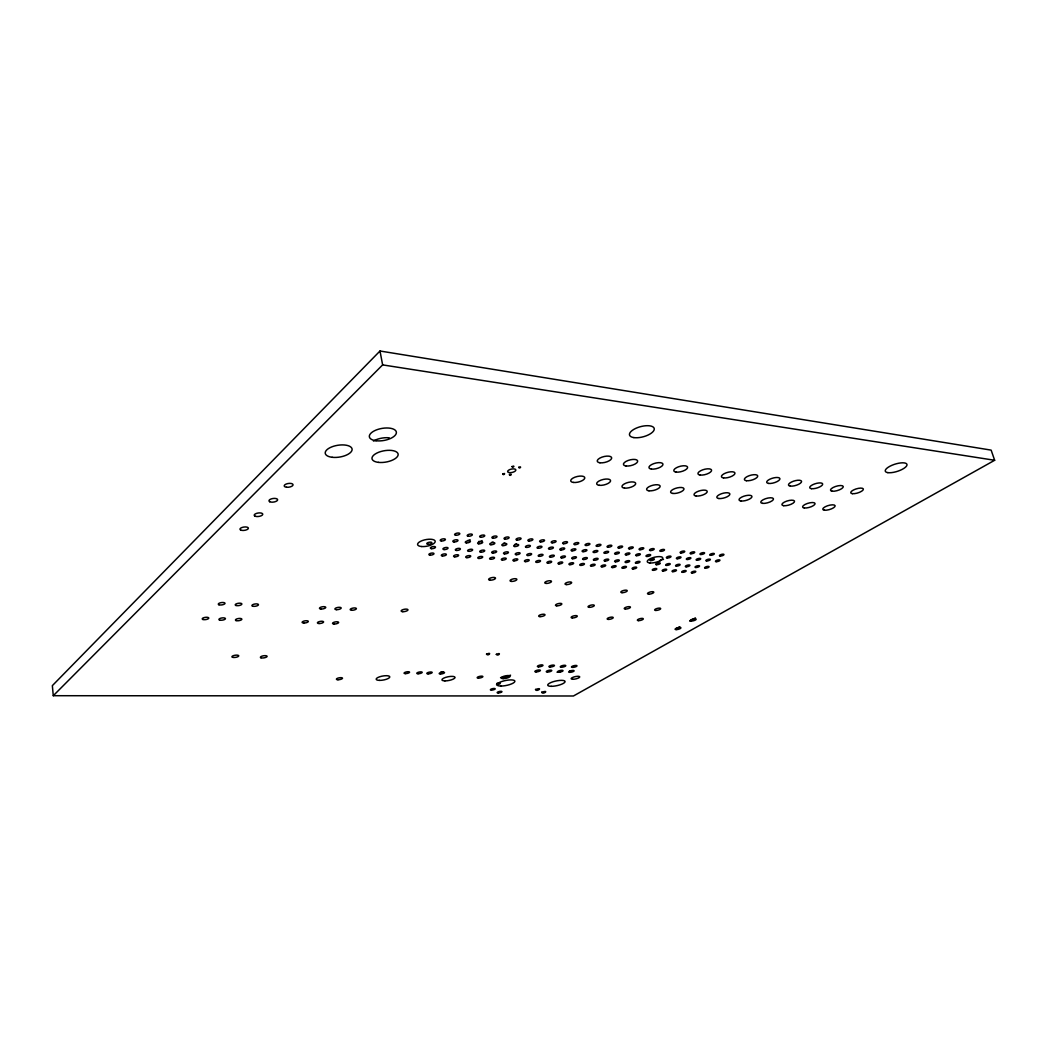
<?xml version="1.0" encoding="UTF-8"?>
<svg xmlns="http://www.w3.org/2000/svg" width="1047" height="1047" viewBox="0 0 1047 1047"><rect width="100%" height="100%" fill="white"/><g stroke="black" fill="none" stroke-linecap="round" stroke-linejoin="round"><path stroke-width="1.5" d="M379.996 351.007L52.35 685.641L53.279 695.705L573.429 695.993L994.65 460.274L991.143 450.118L379.996 351.007L382.626 364.893L53.279 695.705M675.472 629.168L679.739 626.747M689.698 621.107L695.378 617.874M382.626 364.893L994.65 460.274M557.056 672.226A8.86 2.421 -12.2 0 1 559.779 672.082M510.583 675.158A9.083 2.552 -11.6 0 1 500.545 677.592M373.439 441.036A13.218 5.824 -10 0 1 389.314 437.842M443.313 672.161A6.675 1.937 -11 0 1 441.009 671.821M659.885 561.127A2.33 0.759 -14 0 1 660.722 560.027A2.33 0.759 -14 0 1 663.484 559.464M516.446 543.799A2.526 0.916 -12.1 0 1 515.189 544.113M504.811 542.909A2.539 0.929 -12 0 1 503.542 543.223M493.032 542.006A2.552 0.929 -11.8 0 1 491.763 542.32M482.104 540.579A2.565 0.942 -11.6 0 1 478.61 541.469M470.051 539.663A2.578 0.955 -11.4 0 1 467.787 540.488M496.815 683.39A2.447 0.667 -11.6 0 1 500.257 683.416A2.447 0.667 -11.6 0 1 496.514 684.633M573.089 670.852A4.371 1.204 -12.4 0 1 569.673 670.8M502.73 473.964C503.371 476.163 506.656 472.158 502.73 473.964M512.009 466.569C512.611 468.807 515.975 464.75 512.009 466.569M509.418 474.71C510.033 476.895 513.331 472.904 509.418 474.71M518.723 467.342C519.299 469.58 522.675 465.522 518.723 467.342M486.515 654.113C487.967 656.744 492.823 651.483 486.515 654.113M496.304 654.323C497.691 656.927 502.586 651.705 496.304 654.323M535.527 689.463C536.365 692.564 544.139 686.636 535.527 689.463M541.744 692.237C542.529 695.287 550.29 689.449 541.744 692.237M650.645 560.59A2.33 0.772 -13.9 0 0 654.349 559.307A2.33 0.772 -13.9 0 0 651.339 559.085A2.33 0.772 -13.9 0 0 650.645 560.59M427.974 544.27A2.604 0.968 -10.8 0 0 431.888 542.83A2.604 0.968 -10.8 0 0 428.118 542.542A2.604 0.968 -10.8 0 0 427.974 544.27M633.854 437.594A12.76 5.235 -14.9 0 0 654.074 430.016A12.76 5.235 -14.9 0 0 637.636 427.582A12.76 5.235 -14.9 0 0 633.854 437.594M887.83 472.642A11.373 3.795 -17.5 0 0 906.401 466.242A11.373 3.795 -17.5 0 0 894.151 464.436A11.373 3.795 -17.5 0 0 887.83 472.642M649.951 562.972A8.01 2.644 -13.9 0 0 662.672 558.601A8.01 2.644 -13.9 0 0 652.399 557.815A8.01 2.644 -13.9 0 0 649.951 562.972M421.732 546.547A8.952 3.337 -10.8 0 0 435.212 541.587A8.952 3.337 -10.8 0 0 422.242 540.592A8.952 3.337 -10.8 0 0 421.732 546.547M551.193 686.322A8.873 2.382 -12.2 0 0 565.027 681.898A8.873 2.382 -12.2 0 0 552.973 681.78A8.873 2.382 -12.2 0 0 551.193 686.322M500.859 686.047A9.109 2.5 -11.7 0 0 514.862 681.505A9.109 2.5 -11.7 0 0 502.167 681.388A9.109 2.5 -11.7 0 0 500.859 686.047M478.427 678.116A2.919 0.825 -11.4 0 0 482.876 676.65A2.919 0.825 -11.4 0 0 478.741 676.611A2.919 0.825 -11.4 0 0 478.427 678.116M337.959 679.752A3.128 0.929 -9.7 0 0 342.513 678.194A3.128 0.929 -9.7 0 0 337.815 678.155A3.128 0.929 -9.7 0 0 337.959 679.752M402.807 611.684A3.468 1.152 -10.4 0 0 407.977 609.851A3.468 1.152 -10.4 0 0 402.899 609.642A3.468 1.152 -10.4 0 0 402.807 611.684M648.63 594.146A3.246 1.008 -13.6 0 0 653.786 592.406A3.246 1.008 -13.6 0 0 649.598 592.17A3.246 1.008 -13.6 0 0 648.63 594.146M622.023 592.667A3.285 1.034 -13.3 0 0 627.218 590.914A3.285 1.034 -13.3 0 0 622.9 590.665A3.285 1.034 -13.3 0 0 622.023 592.667M232.552 657.307A3.455 1.086 -8.2 0 0 238.441 656.364A3.455 1.086 -8.2 0 0 235.025 655.252A3.455 1.086 -8.2 0 0 232.552 657.307M260.965 657.804A3.403 1.073 -8.6 0 0 266.776 656.875A3.403 1.073 -8.6 0 0 263.491 655.775A3.403 1.073 -8.6 0 0 260.965 657.804M286.642 487.261A4.476 1.885 -8.2 0 0 293.055 484.696A4.476 1.885 -8.2 0 0 286.197 484.028A4.476 1.885 -8.2 0 0 286.642 487.261M269.681 501.722A4.397 1.819 -8 0 0 277.219 500.636A4.397 1.819 -8 0 0 273.005 498.49A4.397 1.819 -8 0 0 269.681 501.722M254.945 516.132A4.332 1.754 -7.8 0 0 262.365 515.045A4.332 1.754 -7.8 0 0 258.151 513.004A4.332 1.754 -7.8 0 0 254.945 516.132M240.692 530.057A4.267 1.688 -7.6 0 0 248.008 528.984A4.267 1.688 -7.6 0 0 243.807 527.047A4.267 1.688 -7.6 0 0 240.692 530.057M691.256 621.028A3.023 0.864 -13.9 0 0 696.098 619.458A3.023 0.864 -13.9 0 0 692.289 619.287A3.023 0.864 -13.9 0 0 691.256 621.028M676.126 629.6A2.984 0.851 -13.7 0 0 680.877 628.056A2.984 0.851 -13.7 0 0 677.095 627.912A2.984 0.851 -13.7 0 0 676.126 629.6M566.335 584.579A3.416 1.126 -12.7 0 0 571.662 582.747A3.416 1.126 -12.7 0 0 567.042 582.472A3.416 1.126 -12.7 0 0 566.335 584.579M546.128 583.415A3.442 1.152 -12.4 0 0 551.481 581.556A3.442 1.152 -12.4 0 0 546.77 581.268A3.442 1.152 -12.4 0 0 546.128 583.415M490.114 580.182A3.547 1.217 -11.7 0 0 495.545 578.258A3.547 1.217 -11.7 0 0 490.559 577.97A3.547 1.217 -11.7 0 0 490.114 580.182M511.486 581.412A3.507 1.191 -12 0 0 516.891 579.514A3.507 1.191 -12 0 0 512.009 579.227A3.507 1.191 -12 0 0 511.486 581.412M852.337 493.674A6.596 2.173 -16.8 0 0 863.081 489.983A6.596 2.173 -16.8 0 0 855.713 489.054A6.596 2.173 -16.8 0 0 852.337 493.674M832.169 491.213A6.662 2.238 -16.7 0 0 842.992 487.47A6.662 2.238 -16.7 0 0 835.454 486.502A6.662 2.238 -16.7 0 0 832.169 491.213M811.517 488.687A6.714 2.29 -16.5 0 0 822.418 484.892A6.714 2.29 -16.5 0 0 814.697 483.897A6.714 2.29 -16.5 0 0 811.517 488.687M790.354 486.096A6.779 2.356 -16.3 0 0 801.335 482.248A6.779 2.356 -16.3 0 0 793.417 481.227A6.779 2.356 -16.3 0 0 790.354 486.096M768.655 483.439A6.858 2.421 -16.1 0 0 779.714 479.526A6.858 2.421 -16.1 0 0 771.587 478.492A6.858 2.421 -16.1 0 0 768.655 483.439M746.393 480.717A6.923 2.5 -15.9 0 0 757.544 476.751A6.923 2.5 -15.9 0 0 749.207 475.691A6.923 2.5 -15.9 0 0 746.393 480.717M723.569 477.916A6.989 2.565 -15.6 0 0 734.798 473.898A6.989 2.565 -15.6 0 0 726.238 472.799A6.989 2.565 -15.6 0 0 723.569 477.916M700.142 475.05A7.067 2.644 -15.4 0 0 711.45 470.967A7.067 2.644 -15.4 0 0 702.668 469.854A7.067 2.644 -15.4 0 0 700.142 475.05M676.087 472.105A7.146 2.722 -15.1 0 0 687.486 467.957A7.146 2.722 -15.1 0 0 678.469 466.818A7.146 2.722 -15.1 0 0 676.087 472.105M651.404 469.082A7.224 2.801 -14.7 0 0 662.869 464.881A7.224 2.801 -14.7 0 0 653.603 463.69A7.224 2.801 -14.7 0 0 651.404 469.082M626.027 465.98A7.316 2.879 -14.4 0 0 637.584 461.701A7.316 2.879 -14.4 0 0 628.069 460.484A7.316 2.879 -14.4 0 0 626.027 465.98M599.957 462.787A7.408 2.958 -14 0 0 611.605 458.442A7.408 2.958 -14 0 0 601.816 457.199A7.408 2.958 -14 0 0 599.957 462.787M824.395 510.203A6.439 2.107 -16.4 0 0 834.865 506.63A6.439 2.107 -16.4 0 0 827.51 505.78A6.439 2.107 -16.4 0 0 824.395 510.203M804.292 507.978A6.491 2.159 -16.2 0 0 814.828 504.353A6.491 2.159 -16.2 0 0 807.316 503.489A6.491 2.159 -16.2 0 0 804.292 507.978M783.706 505.701A6.557 2.212 -16 0 0 794.32 502.037A6.557 2.212 -16 0 0 786.624 501.147A6.557 2.212 -16 0 0 783.706 505.701M762.622 503.371A6.622 2.277 -15.8 0 0 773.314 499.641A6.622 2.277 -15.8 0 0 765.422 498.738A6.622 2.277 -15.8 0 0 762.622 503.371M741.014 500.99A6.688 2.343 -15.6 0 0 751.785 497.207A6.688 2.343 -15.6 0 0 743.697 496.265A6.688 2.343 -15.6 0 0 741.014 500.99M718.87 498.529A6.753 2.408 -15.3 0 0 729.72 494.708A6.753 2.408 -15.3 0 0 721.422 493.739A6.753 2.408 -15.3 0 0 718.87 498.529M696.163 496.016A6.832 2.474 -15.1 0 0 707.091 492.129A6.832 2.474 -15.1 0 0 698.571 491.148A6.832 2.474 -15.1 0 0 696.163 496.016M672.881 493.451A6.897 2.539 -14.8 0 0 683.874 489.499A6.897 2.539 -14.8 0 0 675.145 488.491A6.897 2.539 -14.8 0 0 672.881 493.451M648.983 490.807A6.976 2.604 -14.5 0 0 660.055 486.803A6.976 2.604 -14.5 0 0 651.103 485.769A6.976 2.604 -14.5 0 0 648.983 490.807M624.47 488.098A7.054 2.683 -14.2 0 0 635.621 484.028A7.054 2.683 -14.2 0 0 626.42 482.968A7.054 2.683 -14.2 0 0 624.47 488.098M599.29 485.311A7.146 2.761 -13.8 0 0 610.519 481.188A7.146 2.761 -13.8 0 0 601.07 480.089A7.146 2.761 -13.8 0 0 599.29 485.311M573.442 482.445A7.224 2.84 -13.4 0 0 584.75 478.257A7.224 2.84 -13.4 0 0 575.039 477.144A7.224 2.84 -13.4 0 0 573.442 482.445M332.174 457.29A13.598 5.968 -9.1 0 0 352.119 449.32A13.598 5.968 -9.1 0 0 331.703 446.912A13.598 5.968 -9.1 0 0 332.174 457.29M376.004 440.748A13.703 6.112 -10 0 0 396.394 432.607A13.703 6.112 -10 0 0 376.187 430.003A13.703 6.112 -10 0 0 376.004 440.748M378.399 462.368A13.271 5.732 -10.1 0 0 398.161 454.594A13.271 5.732 -10.1 0 0 378.608 452.291A13.271 5.732 -10.1 0 0 378.399 462.368M418.067 673.745A2.748 0.798 -10.7 0 0 422.19 672.37A2.748 0.798 -10.7 0 0 418.185 672.318A2.748 0.798 -10.7 0 0 418.067 673.745M428.066 673.862A2.735 0.798 -10.8 0 0 432.175 672.488A2.735 0.798 -10.8 0 0 428.21 672.436A2.735 0.798 -10.8 0 0 428.066 673.862M405.425 673.614A2.775 0.811 -10.5 0 0 409.56 672.213A2.775 0.811 -10.5 0 0 405.503 672.161A2.775 0.811 -10.5 0 0 405.425 673.614M379.551 680.38A6.923 2.029 -10.2 0 0 389.811 676.925A6.923 2.029 -10.2 0 0 379.59 676.807A6.923 2.029 -10.2 0 0 379.551 680.38M444.936 680.89A6.688 1.911 -11 0 0 455.052 677.54A6.688 1.911 -11 0 0 445.459 677.435A6.688 1.911 -11 0 0 444.936 680.89M440.434 673.993A2.722 0.785 -10.9 0 0 444.53 672.632A2.722 0.785 -10.9 0 0 440.617 672.58A2.722 0.785 -10.9 0 0 440.434 673.993M252.497 606.121A3.324 1.152 -8.2 0 0 258.19 605.231A3.324 1.152 -8.2 0 0 254.958 603.988A3.324 1.152 -8.2 0 0 252.497 606.121M235.837 605.454A3.35 1.165 -8 0 0 241.569 604.564A3.35 1.165 -8 0 0 238.258 603.294A3.35 1.165 -8 0 0 235.837 605.454M218.928 604.773A3.39 1.178 -7.7 0 0 224.712 603.87A3.39 1.178 -7.7 0 0 221.31 602.601A3.39 1.178 -7.7 0 0 218.928 604.773M235.981 620.57A3.272 1.112 -8.1 0 0 241.569 619.706A3.272 1.112 -8.1 0 0 238.336 618.528A3.272 1.112 -8.1 0 0 235.981 620.57M219.517 620.02A3.298 1.126 -7.8 0 0 225.157 619.143A3.298 1.126 -7.8 0 0 221.846 617.952A3.298 1.126 -7.8 0 0 219.517 620.02M202.817 619.458A3.324 1.139 -7.6 0 0 208.51 618.581A3.324 1.139 -7.6 0 0 205.12 617.377A3.324 1.139 -7.6 0 0 202.817 619.458M351.779 610.27A3.154 1.06 -9.7 0 0 356.399 608.621A3.154 1.06 -9.7 0 0 351.674 608.425A3.154 1.06 -9.7 0 0 351.779 610.27M336.545 609.668A3.18 1.073 -9.5 0 0 341.178 607.993A3.18 1.073 -9.5 0 0 336.401 607.797A3.18 1.073 -9.5 0 0 336.545 609.668M321.115 609.04A3.206 1.099 -9.2 0 0 325.761 607.365A3.206 1.099 -9.2 0 0 320.906 607.155A3.206 1.099 -9.2 0 0 321.115 609.04M334.137 624.025A3.102 1.021 -9.5 0 0 338.639 622.415A3.102 1.021 -9.5 0 0 333.98 622.258A3.102 1.021 -9.5 0 0 334.137 624.025M319.073 623.528A3.128 1.034 -9.3 0 0 323.588 621.905A3.128 1.034 -9.3 0 0 318.864 621.735A3.128 1.034 -9.3 0 0 319.073 623.528M303.8 623.017A3.154 1.047 -9 0 0 308.328 621.381A3.154 1.047 -9 0 0 303.538 621.211A3.154 1.047 -9 0 0 303.8 623.017M655.671 610.44A3.128 0.942 -13.6 0 0 660.657 608.791A3.128 0.942 -13.6 0 0 656.626 608.595A3.128 0.942 -13.6 0 0 655.671 610.44M625.399 609.027A3.18 0.968 -13.3 0 0 630.425 607.352A3.18 0.968 -13.3 0 0 626.263 607.142A3.18 0.968 -13.3 0 0 625.399 609.027M638.421 620.635A3.089 0.916 -13.4 0 0 643.303 619.026A3.089 0.916 -13.4 0 0 639.298 618.856A3.089 0.916 -13.4 0 0 638.421 620.635M608.281 619.405A3.128 0.942 -13 0 0 613.215 617.769A3.128 0.942 -13 0 0 609.079 617.599A3.128 0.942 -13 0 0 608.281 619.405M589.239 607.339A3.233 1.008 -12.9 0 0 594.303 605.624A3.233 1.008 -12.9 0 0 589.985 605.415A3.233 1.008 -12.9 0 0 589.239 607.339M556.742 605.82A3.285 1.047 -12.5 0 0 561.846 604.08A3.285 1.047 -12.5 0 0 557.384 603.87A3.285 1.047 -12.5 0 0 556.742 605.82M572.316 617.939A3.18 0.982 -12.6 0 0 577.29 616.264A3.18 0.982 -12.6 0 0 572.997 616.094A3.18 0.982 -12.6 0 0 572.316 617.939M540.003 616.631A3.233 1.008 -12.2 0 0 545.016 614.929A3.233 1.008 -12.2 0 0 540.579 614.733A3.233 1.008 -12.2 0 0 540.003 616.631M716.161 561.676A2.33 0.746 -14.6 0 0 719.904 560.42A2.33 0.746 -14.6 0 0 717.012 560.197A2.33 0.746 -14.6 0 0 716.161 561.676M720.153 556.036A2.356 0.759 -14.7 0 0 723.935 554.74A2.356 0.759 -14.7 0 0 721.03 554.517A2.356 0.759 -14.7 0 0 720.153 556.036M706.581 560.956A2.343 0.746 -14.5 0 0 710.324 559.687A2.343 0.746 -14.5 0 0 707.406 559.464A2.343 0.746 -14.5 0 0 706.581 560.956M710.494 555.276A2.369 0.759 -14.6 0 0 714.29 553.981A2.369 0.759 -14.6 0 0 711.358 553.745A2.369 0.759 -14.6 0 0 710.494 555.276M696.883 560.237A2.356 0.759 -14.4 0 0 700.652 558.954A2.356 0.759 -14.4 0 0 697.708 558.718A2.356 0.759 -14.4 0 0 696.883 560.237M700.744 554.504A2.382 0.772 -14.5 0 0 704.552 553.209A2.382 0.772 -14.5 0 0 701.582 552.96A2.382 0.772 -14.5 0 0 700.744 554.504M687.094 559.491A2.369 0.772 -14.3 0 0 690.876 558.208A2.369 0.772 -14.3 0 0 687.892 557.972A2.369 0.772 -14.3 0 0 687.094 559.491M690.876 553.732A2.382 0.785 -14.4 0 0 694.698 552.423A2.382 0.785 -14.4 0 0 691.687 552.175A2.382 0.785 -14.4 0 0 690.876 553.732M677.2 558.745A2.369 0.772 -14.2 0 0 680.982 557.449A2.369 0.772 -14.2 0 0 677.972 557.213A2.369 0.772 -14.2 0 0 677.2 558.745M680.903 552.947A2.395 0.785 -14.3 0 0 684.738 551.625A2.395 0.785 -14.3 0 0 681.702 551.389A2.395 0.785 -14.3 0 0 680.903 552.947M667.201 557.999A2.382 0.785 -14.1 0 0 670.996 556.69A2.382 0.785 -14.1 0 0 667.947 556.454A2.382 0.785 -14.1 0 0 667.201 557.999M660.631 551.35A2.421 0.811 -14.1 0 0 664.492 550.015A2.421 0.811 -14.1 0 0 661.377 549.767A2.421 0.811 -14.1 0 0 660.631 551.35M646.863 556.467A2.408 0.798 -13.9 0 0 650.671 555.146A2.408 0.798 -13.9 0 0 647.556 554.897A2.408 0.798 -13.9 0 0 646.863 556.467M650.331 550.539A2.434 0.825 -14 0 0 654.192 549.204A2.434 0.825 -14 0 0 651.051 548.942A2.434 0.825 -14 0 0 650.331 550.539M636.524 555.682A2.421 0.811 -13.8 0 0 640.345 554.36A2.421 0.811 -13.8 0 0 637.204 554.112A2.421 0.811 -13.8 0 0 636.524 555.682M639.913 549.714A2.447 0.825 -13.8 0 0 643.787 548.366A2.447 0.825 -13.8 0 0 640.607 548.118A2.447 0.825 -13.8 0 0 639.913 549.714M626.067 554.897A2.434 0.825 -13.6 0 0 629.901 553.562A2.434 0.825 -13.6 0 0 626.721 553.313A2.434 0.825 -13.6 0 0 626.067 554.897M629.378 548.89A2.46 0.838 -13.7 0 0 633.252 547.529A2.46 0.838 -13.7 0 0 630.045 547.28A2.46 0.838 -13.7 0 0 629.378 548.89M615.492 554.099A2.447 0.838 -13.5 0 0 619.34 552.751A2.447 0.838 -13.5 0 0 616.12 552.502A2.447 0.838 -13.5 0 0 615.492 554.099M618.712 548.052A2.474 0.851 -13.6 0 0 622.612 546.691A2.474 0.851 -13.6 0 0 619.366 546.429A2.474 0.851 -13.6 0 0 618.712 548.052M604.8 553.3A2.46 0.838 -13.4 0 0 608.66 551.939A2.46 0.838 -13.4 0 0 605.415 551.69A2.46 0.838 -13.4 0 0 604.8 553.3M607.941 547.201A2.487 0.864 -13.4 0 0 611.841 545.827A2.487 0.864 -13.4 0 0 608.556 545.566A2.487 0.864 -13.4 0 0 607.941 547.201M593.989 552.489A2.474 0.851 -13.2 0 0 597.863 551.115A2.474 0.851 -13.2 0 0 594.578 550.866A2.474 0.851 -13.2 0 0 593.989 552.489M597.039 546.351A2.5 0.864 -13.3 0 0 600.952 544.963A2.5 0.864 -13.3 0 0 597.628 544.702A2.5 0.864 -13.3 0 0 597.039 546.351M583.061 551.664A2.487 0.864 -13.1 0 0 586.948 550.29A2.487 0.864 -13.1 0 0 583.611 550.028A2.487 0.864 -13.1 0 0 583.061 551.664M586.006 545.487A2.513 0.877 -13.2 0 0 589.932 544.087A2.513 0.877 -13.2 0 0 586.582 543.825A2.513 0.877 -13.2 0 0 586.006 545.487M571.989 550.827A2.5 0.877 -12.9 0 0 575.889 549.439A2.5 0.877 -12.9 0 0 572.526 549.191A2.5 0.877 -12.9 0 0 571.989 550.827M574.855 544.61A2.526 0.89 -13 0 0 578.795 543.21A2.526 0.89 -13 0 0 575.392 542.935A2.526 0.89 -13 0 0 574.855 544.61M560.812 549.989A2.513 0.877 -12.8 0 0 564.713 548.589A2.513 0.877 -12.8 0 0 561.31 548.327A2.513 0.877 -12.8 0 0 560.812 549.989M563.574 543.72A2.539 0.903 -12.9 0 0 567.526 542.307A2.539 0.903 -12.9 0 0 564.084 542.032A2.539 0.903 -12.9 0 0 563.574 543.72M549.492 549.125A2.526 0.89 -12.6 0 0 553.405 547.738A2.526 0.89 -12.6 0 0 549.963 547.463A2.526 0.89 -12.6 0 0 549.492 549.125M552.149 542.817A2.552 0.916 -12.7 0 0 556.114 541.404A2.552 0.916 -12.7 0 0 552.633 541.129A2.552 0.916 -12.7 0 0 552.149 542.817M538.04 548.275A2.539 0.903 -12.5 0 0 541.98 546.861A2.539 0.903 -12.5 0 0 538.485 546.599A2.539 0.903 -12.5 0 0 538.04 548.275M540.605 541.914A2.565 0.929 -12.5 0 0 544.571 540.488A2.565 0.929 -12.5 0 0 541.05 540.2A2.565 0.929 -12.5 0 0 540.605 541.914M526.458 547.398A2.552 0.916 -12.3 0 0 530.397 545.984A2.552 0.916 -12.3 0 0 526.877 545.709A2.552 0.916 -12.3 0 0 526.458 547.398M528.918 540.998A2.578 0.929 -12.4 0 0 532.897 539.558A2.578 0.929 -12.4 0 0 529.337 539.27A2.578 0.929 -12.4 0 0 528.918 540.998M514.744 546.521A2.565 0.929 -12.1 0 0 518.697 545.094A2.565 0.929 -12.1 0 0 515.124 544.82A2.565 0.929 -12.1 0 0 514.744 546.521M517.087 540.069A2.591 0.942 -12.2 0 0 521.079 538.616A2.591 0.942 -12.2 0 0 517.48 538.328A2.591 0.942 -12.2 0 0 517.087 540.069M502.874 545.618A2.578 0.942 -12 0 0 506.84 544.191A2.578 0.942 -12 0 0 503.227 543.903A2.578 0.942 -12 0 0 502.874 545.618M505.112 539.126A2.604 0.955 -12 0 0 509.13 537.661A2.604 0.955 -12 0 0 505.479 537.373A2.604 0.955 -12 0 0 505.112 539.126M490.886 544.715A2.604 0.942 -11.8 0 0 494.851 543.275A2.604 0.942 -11.8 0 0 491.2 542.987A2.604 0.942 -11.8 0 0 490.886 544.715M493.006 538.171A2.631 0.968 -11.8 0 0 497.024 536.705A2.631 0.968 -11.8 0 0 493.333 536.404A2.631 0.968 -11.8 0 0 493.006 538.171M478.741 543.799A2.618 0.955 -11.6 0 0 482.719 542.346A2.618 0.955 -11.6 0 0 479.016 542.071A2.618 0.955 -11.6 0 0 478.741 543.799M480.743 537.203A2.644 0.982 -11.7 0 0 484.774 535.724A2.644 0.982 -11.7 0 0 481.044 535.436A2.644 0.982 -11.7 0 0 480.743 537.203M466.438 542.883A2.631 0.968 -11.4 0 0 470.443 541.417A2.631 0.968 -11.4 0 0 466.7 541.129A2.631 0.968 -11.4 0 0 466.438 542.883M468.336 536.234A2.657 0.995 -11.5 0 0 472.38 534.742A2.657 0.995 -11.5 0 0 468.598 534.441A2.657 0.995 -11.5 0 0 468.336 536.234M454.005 541.94A2.644 0.982 -11.2 0 0 458.01 540.461A2.644 0.982 -11.2 0 0 454.215 540.173A2.644 0.982 -11.2 0 0 454.005 541.94M455.772 535.239A2.67 1.008 -11.3 0 0 459.829 533.748A2.67 1.008 -11.3 0 0 455.995 533.433A2.67 1.008 -11.3 0 0 455.772 535.239M441.415 540.998A2.67 0.995 -11 0 0 445.433 539.506A2.67 0.995 -11 0 0 441.598 539.218A2.67 0.995 -11 0 0 441.415 540.998M705.351 568.181A2.316 0.733 -14.5 0 0 709.041 566.924A2.316 0.733 -14.5 0 0 706.162 566.715A2.316 0.733 -14.5 0 0 705.351 568.181M692.067 572.984A2.303 0.72 -14.3 0 0 695.732 571.741A2.303 0.72 -14.3 0 0 692.839 571.531A2.303 0.72 -14.3 0 0 692.067 572.984M695.784 567.5A2.316 0.733 -14.4 0 0 699.501 566.244A2.316 0.733 -14.4 0 0 696.582 566.034A2.316 0.733 -14.4 0 0 695.784 567.5M682.461 572.329A2.303 0.733 -14.2 0 0 686.151 571.073A2.303 0.733 -14.2 0 0 683.233 570.877A2.303 0.733 -14.2 0 0 682.461 572.329M686.125 566.807A2.33 0.746 -14.3 0 0 689.842 565.55A2.33 0.746 -14.3 0 0 686.897 565.328A2.33 0.746 -14.3 0 0 686.125 566.807M672.776 571.662A2.316 0.746 -14.1 0 0 676.467 570.406A2.316 0.746 -14.1 0 0 673.509 570.209A2.316 0.746 -14.1 0 0 672.776 571.662M676.349 566.113A2.343 0.759 -14.2 0 0 680.092 564.843A2.343 0.759 -14.2 0 0 677.108 564.621A2.343 0.759 -14.2 0 0 676.349 566.113M662.973 570.995A2.33 0.746 -14 0 0 666.677 569.738A2.33 0.746 -14 0 0 663.693 569.529A2.33 0.746 -14 0 0 662.973 570.995M666.481 565.406A2.356 0.759 -14 0 0 670.224 564.124A2.356 0.759 -14 0 0 667.214 563.914A2.356 0.759 -14 0 0 666.481 565.406M653.066 570.327A2.343 0.759 -13.9 0 0 656.783 569.058A2.343 0.759 -13.9 0 0 653.773 568.848A2.343 0.759 -13.9 0 0 653.066 570.327M656.508 564.699A2.369 0.772 -13.9 0 0 660.251 563.417A2.369 0.772 -13.9 0 0 657.215 563.194A2.369 0.772 -13.9 0 0 656.508 564.699M632.938 568.953A2.369 0.772 -13.6 0 0 636.681 567.67A2.369 0.772 -13.6 0 0 633.592 567.448A2.369 0.772 -13.6 0 0 632.938 568.953M636.223 563.26A2.382 0.785 -13.7 0 0 639.992 561.951A2.382 0.785 -13.7 0 0 636.89 561.729A2.382 0.785 -13.7 0 0 636.223 563.26M622.716 568.259A2.369 0.785 -13.5 0 0 626.459 566.964A2.369 0.785 -13.5 0 0 623.345 566.741A2.369 0.785 -13.5 0 0 622.716 568.259M625.91 562.514A2.395 0.798 -13.6 0 0 629.692 561.205A2.395 0.798 -13.6 0 0 626.564 560.983A2.395 0.798 -13.6 0 0 625.91 562.514M612.364 567.553A2.382 0.798 -13.4 0 0 616.133 566.244A2.382 0.798 -13.4 0 0 612.979 566.034A2.382 0.798 -13.4 0 0 612.364 567.553M615.492 561.781A2.408 0.811 -13.5 0 0 619.287 560.459A2.408 0.811 -13.5 0 0 616.107 560.224A2.408 0.811 -13.5 0 0 615.492 561.781M601.92 566.846A2.395 0.798 -13.2 0 0 605.69 565.524A2.395 0.798 -13.2 0 0 602.496 565.315A2.395 0.798 -13.2 0 0 601.92 566.846M604.944 561.022A2.421 0.825 -13.3 0 0 608.752 559.7A2.421 0.825 -13.3 0 0 605.546 559.464A2.421 0.825 -13.3 0 0 604.944 561.022M591.346 566.126A2.408 0.811 -13.1 0 0 595.128 564.804A2.408 0.811 -13.1 0 0 591.908 564.582A2.408 0.811 -13.1 0 0 591.346 566.126M594.29 560.263A2.434 0.825 -13.2 0 0 598.112 558.928A2.434 0.825 -13.2 0 0 594.866 558.692A2.434 0.825 -13.2 0 0 594.29 560.263M580.653 565.393A2.421 0.825 -13 0 0 584.448 564.071A2.421 0.825 -13 0 0 581.19 563.836A2.421 0.825 -13 0 0 580.653 565.393M583.519 559.504A2.447 0.838 -13 0 0 587.354 558.156A2.447 0.838 -13 0 0 584.069 557.92A2.447 0.838 -13 0 0 583.519 559.504M569.856 564.66A2.434 0.838 -12.8 0 0 573.651 563.325A2.434 0.838 -12.8 0 0 570.366 563.09A2.434 0.838 -12.8 0 0 569.856 564.66M572.617 558.718A2.46 0.851 -12.9 0 0 576.465 557.37A2.46 0.851 -12.9 0 0 573.141 557.135A2.46 0.851 -12.9 0 0 572.617 558.718M558.928 563.914A2.447 0.838 -12.7 0 0 562.736 562.566A2.447 0.838 -12.7 0 0 559.412 562.344A2.447 0.838 -12.7 0 0 558.928 563.914M561.598 557.933A2.474 0.864 -12.8 0 0 565.445 556.572A2.474 0.864 -12.8 0 0 562.095 556.337A2.474 0.864 -12.8 0 0 561.598 557.933M547.869 563.155A2.46 0.851 -12.5 0 0 551.69 561.807A2.46 0.851 -12.5 0 0 548.327 561.572A2.46 0.851 -12.5 0 0 547.869 563.155M550.447 557.148A2.487 0.864 -12.6 0 0 554.321 555.774A2.487 0.864 -12.6 0 0 550.918 555.525A2.487 0.864 -12.6 0 0 550.447 557.148M536.692 562.396A2.474 0.864 -12.4 0 0 540.527 561.035A2.474 0.864 -12.4 0 0 537.124 560.799A2.474 0.864 -12.4 0 0 536.692 562.396M539.179 556.337A2.5 0.877 -12.5 0 0 543.053 554.962A2.5 0.877 -12.5 0 0 539.611 554.714A2.5 0.877 -12.5 0 0 539.179 556.337M525.385 561.624A2.487 0.877 -12.2 0 0 529.232 560.263A2.487 0.877 -12.2 0 0 525.79 560.027A2.487 0.877 -12.2 0 0 525.385 561.624M527.767 555.525A2.513 0.89 -12.3 0 0 531.654 554.138A2.513 0.89 -12.3 0 0 528.185 553.889A2.513 0.89 -12.3 0 0 527.767 555.525M513.959 560.852A2.5 0.877 -12.1 0 0 517.807 559.478A2.5 0.877 -12.1 0 0 514.326 559.229A2.5 0.877 -12.1 0 0 513.959 560.852M516.236 554.701A2.526 0.903 -12.1 0 0 520.123 553.313A2.526 0.903 -12.1 0 0 516.616 553.052A2.526 0.903 -12.1 0 0 516.236 554.701M502.39 560.066A2.513 0.89 -11.9 0 0 506.251 558.679A2.513 0.89 -11.9 0 0 502.73 558.431A2.513 0.89 -11.9 0 0 502.39 560.066M504.562 553.876A2.539 0.903 -12 0 0 508.462 552.463A2.539 0.903 -12 0 0 504.916 552.214A2.539 0.903 -12 0 0 504.562 553.876M490.677 559.268A2.539 0.903 -11.7 0 0 494.564 557.868A2.539 0.903 -11.7 0 0 490.991 557.619A2.539 0.903 -11.7 0 0 490.677 559.268M492.757 553.025A2.565 0.916 -11.8 0 0 496.671 551.612A2.565 0.916 -11.8 0 0 493.072 551.35A2.565 0.916 -11.8 0 0 492.757 553.025M478.845 558.457A2.552 0.916 -11.6 0 0 482.732 557.056A2.552 0.916 -11.6 0 0 479.12 556.808A2.552 0.916 -11.6 0 0 478.845 558.457M480.795 552.175A2.578 0.929 -11.6 0 0 484.735 550.761A2.578 0.929 -11.6 0 0 481.083 550.486A2.578 0.929 -11.6 0 0 480.795 552.175M466.87 557.645A2.565 0.916 -11.4 0 0 470.757 556.232A2.565 0.916 -11.4 0 0 467.106 555.97A2.565 0.916 -11.4 0 0 466.87 557.645M468.716 551.324A2.591 0.942 -11.4 0 0 472.655 549.884A2.591 0.942 -11.4 0 0 468.964 549.623A2.591 0.942 -11.4 0 0 468.716 551.324M454.738 556.821A2.578 0.929 -11.2 0 0 458.651 555.394A2.578 0.929 -11.2 0 0 454.961 555.132A2.578 0.929 -11.2 0 0 454.738 556.821M456.479 550.447A2.604 0.955 -11.2 0 0 460.418 549.008A2.604 0.955 -11.2 0 0 456.688 548.733A2.604 0.955 -11.2 0 0 456.479 550.447M442.475 555.983A2.591 0.942 -11 0 0 446.402 554.557A2.591 0.942 -11 0 0 442.659 554.295A2.591 0.942 -11 0 0 442.475 555.983M444.085 549.57A2.618 0.968 -11.1 0 0 448.051 548.118A2.618 0.968 -11.1 0 0 444.281 547.843A2.618 0.968 -11.1 0 0 444.085 549.57M430.068 555.132A2.618 0.955 -10.8 0 0 433.995 553.693A2.618 0.955 -10.8 0 0 430.212 553.431A2.618 0.955 -10.8 0 0 430.068 555.132M431.56 548.667A2.644 0.982 -10.9 0 0 435.526 547.215A2.644 0.982 -10.9 0 0 431.704 546.927A2.644 0.982 -10.9 0 0 431.56 548.667M569.764 672.344A2.788 0.759 -12.4 0 0 574.122 670.931A2.788 0.759 -12.4 0 0 570.353 670.878A2.788 0.759 -12.4 0 0 569.764 672.344M572.591 667.384A2.814 0.772 -12.4 0 0 576.989 665.957A2.814 0.772 -12.4 0 0 573.18 665.892A2.814 0.772 -12.4 0 0 572.591 667.384M558.64 672.2A2.801 0.772 -12.3 0 0 563.011 670.787A2.801 0.772 -12.3 0 0 559.203 670.734A2.801 0.772 -12.3 0 0 558.64 672.2M561.362 667.214A2.827 0.785 -12.3 0 0 565.773 665.774A2.827 0.785 -12.3 0 0 561.938 665.722A2.827 0.785 -12.3 0 0 561.362 667.214M547.398 672.056A2.814 0.785 -12.1 0 0 551.769 670.63A2.814 0.785 -12.1 0 0 547.921 670.577A2.814 0.785 -12.1 0 0 547.398 672.056M550.015 667.044A2.853 0.798 -12.2 0 0 554.439 665.604A2.853 0.798 -12.2 0 0 550.552 665.539A2.853 0.798 -12.2 0 0 550.015 667.044M536.012 671.912A2.84 0.785 -12 0 0 540.396 670.486A2.84 0.785 -12 0 0 536.496 670.433A2.84 0.785 -12 0 0 536.012 671.912M538.538 666.86A2.866 0.811 -12.1 0 0 542.974 665.408A2.866 0.811 -12.1 0 0 539.035 665.342A2.866 0.811 -12.1 0 0 538.538 666.86M491.409 690.117A2.474 0.681 -11.5 0 0 495.205 688.887A2.474 0.681 -11.5 0 0 491.724 688.874A2.474 0.681 -11.5 0 0 491.409 690.117M498.189 692.944A2.447 0.667 -11.6 0 0 501.945 691.727A2.447 0.667 -11.6 0 0 498.503 691.714A2.447 0.667 -11.6 0 0 498.189 692.944M572.853 679.267A4.384 1.178 -12.4 0 0 579.711 677.069A4.384 1.178 -12.4 0 0 573.795 677.003A4.384 1.178 -12.4 0 0 572.853 679.267M503.149 678.626A4.541 1.269 -11.7 0 0 510.138 676.349A4.541 1.269 -11.7 0 0 503.79 676.283A4.541 1.269 -11.7 0 0 503.149 678.626M509.352 472.642A4.214 1.728 -12.4 0 0 515.844 470.182A4.214 1.728 -12.4 0 0 509.968 469.501A4.214 1.728 -12.4 0 0 509.352 472.642"/></g></svg>
